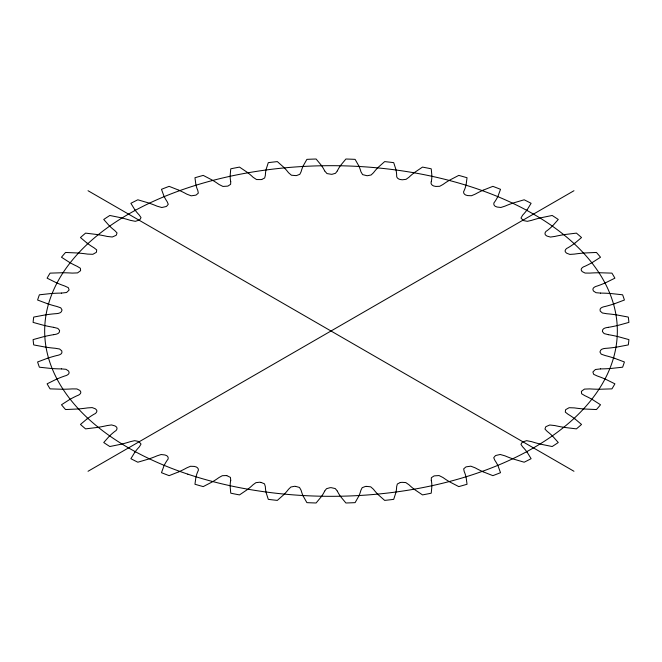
<?xml version="1.0" encoding="UTF-8"?>
<svg xmlns="http://www.w3.org/2000/svg" width="662" height="662" viewBox="0 0 662 662"><rect width="100%" height="100%" fill="white"/><g stroke="black" fill="none" stroke-linecap="round" stroke-linejoin="round"><path stroke-width="0.99" d="M230.732 480.364L230.442 477.418L227.132 475.779M431.268 181.636C430.085 184.235 432.874 186.163 435.191 186.295A12.23 7.059 0 0 0 435.836 186.444L439.7 186.295L443.027 184.45A86.101 49.708 0 0 1 449.978 179.956L458.774 175.397A298.272 172.203 0 0 1 467.041 177.747L466.131 184.557A86.101 49.708 0 0 1 464.203 190.474C462.424 192.667 464.65 195.166 467.016 195.389A12.23 7.059 0 0 0 467.62 195.58L471.485 195.729L475.2 194.148A86.101 49.708 0 0 1 483.111 190.217M303.221 165.848L306.895 159.36A298.272 172.203 0 0 1 316.097 159.012L321.202 165.169A86.101 49.708 0 0 1 324.653 170.854M337.363 170.854L335.51 173.295L332.034 174.288A12.23 7.059 0 0 1 331.348 174.296L326.978 173.576L324.637 170.854M324.637 491.146L326.49 488.705L329.966 487.712A12.23 7.059 0 0 1 330.652 487.704M358.779 496.152L355.105 502.64A298.272 172.203 0 0 1 345.903 502.988L340.798 496.831A86.101 49.708 0 0 1 337.347 491.146M134.825 452.262L130.894 458.7A298.272 172.203 0 0 0 137.828 462.208L148.371 459.122A86.101 49.708 0 0 0 157.101 455.828L161.131 454.529L164.937 454.968A12.23 7.059 0 0 1 165.492 455.199C167.974 455.605 169.306 458.543 167.188 460.289A86.101 49.708 0 0 0 163.928 466.007L161.478 472.685A298.272 172.203 0 0 0 169.141 475.647L178.897 471.791M527.175 209.738L531.106 203.3A298.272 172.203 0 0 0 524.172 199.792L513.629 202.878A86.101 49.708 0 0 0 504.899 206.172L500.869 207.471L497.063 207.032A12.23 7.059 0 0 1 496.508 206.801C494.017 206.395 492.71 203.449 494.812 201.711A86.101 49.708 0 0 0 498.072 195.993L500.522 189.315A298.272 172.203 0 0 0 492.859 186.353L483.103 190.209M87.144 418.814L80.466 424.45A298.272 172.203 0 0 0 85.588 428.877L97.157 427.462A86.101 49.708 0 0 0 107.07 425.583L111.547 424.938L115.023 425.931A12.23 7.059 0 0 1 115.453 426.237C118.142 427.362 117.025 430.507 114.807 431.409A86.101 49.708 0 0 0 109.098 436.448L103.735 442.53A298.272 172.203 0 0 0 109.818 446.527L120.964 444.26A86.101 49.708 0 0 0 130.373 441.653L134.659 440.669L138.325 441.388A12.23 7.059 0 0 1 138.83 441.67M574.856 243.186L581.534 237.55A298.272 172.203 0 0 0 576.412 233.123L564.843 234.538A86.101 49.708 0 0 0 554.93 236.417L550.453 237.062L546.977 236.069A12.23 7.059 0 0 1 546.547 235.763C543.866 234.638 544.975 231.493 547.193 230.591A86.101 49.708 0 0 0 552.902 225.552L558.265 219.47A298.272 172.203 0 0 0 552.182 215.473L541.036 217.74A86.101 49.708 0 0 0 531.627 220.347L527.341 221.331L523.675 220.612A12.23 7.059 0 0 1 523.17 220.33L520.969 218.046L522.641 215.158A86.101 49.708 0 0 0 527.167 209.738M88.029 471.278L573.971 190.722M47.498 358.258L37.593 361.982A298.272 172.203 0 0 0 39.389 367.203L51.015 368.461A86.101 49.708 0 0 0 61.417 368.908M614.502 303.742L624.407 300.018A298.272 172.203 0 0 0 622.611 294.797L610.985 293.539A86.101 49.708 0 0 0 600.583 293.092M261.747 179.468L264.659 177.995L265.354 175.356A86.101 49.708 0 0 1 266.132 169.356L268.292 162.645A298.272 172.203 0 0 1 277.337 161.602L283.791 167.32A86.101 49.708 0 0 1 288.5 172.699L291.429 175.223L295.914 175.604A12.23 7.059 0 0 0 296.601 175.546L299.82 174.305L301.102 171.748A86.101 49.708 0 0 1 303.237 165.848M400.253 482.532L397.341 484.005L396.646 486.644A86.101 49.708 0 0 1 395.868 492.644L393.708 499.355A298.272 172.203 0 0 1 384.663 500.398L378.209 494.679A86.101 49.708 0 0 1 373.5 489.301L370.72 486.835L366.425 486.363M53.614 334.674C55.881 334.36 59.787 333.863 59.572 330.801A12.23 7.059 0 0 0 59.563 330.404L57.842 328.393L53.614 327.326M608.386 327.326C606.119 327.64 602.213 328.137 602.428 331.199A12.23 7.059 0 0 0 602.437 331.596L604.158 333.607L608.386 334.674M401.586 482.317L405.756 482.557L408.942 484.741A86.101 49.708 0 0 0 414.817 489.714L422.497 494.903A298.272 172.203 0 0 0 431.235 493.19L431.872 486.371A86.101 49.708 0 0 0 431.293 480.364M61.417 293.101L66.581 292.496L68.914 290.246A12.23 7.059 0 0 0 69.08 289.857L68.318 287.664L64.711 286.001A86.101 49.708 0 0 1 56.096 282.608L47.11 278.172A298.272 172.203 0 0 1 50.072 273.133L61.88 272.761A86.101 49.708 0 0 1 72.299 273.1L77.545 272.901L80.367 270.849A12.23 7.059 0 0 0 80.623 270.477L80.367 268.242L77.164 266.323A86.101 49.708 0 0 1 69.386 262.309L61.483 257.228A298.272 172.203 0 0 1 65.555 252.454L77.346 252.983A86.101 49.708 0 0 1 87.599 254.1L92.854 254.299L96.114 252.47A12.23 7.059 0 0 0 96.445 252.123L96.693 249.888L93.963 247.745A86.101 49.708 0 0 1 87.161 243.177M600.583 368.899L595.419 369.504L593.086 371.754A12.23 7.059 0 0 0 592.92 372.143L593.682 374.336L597.289 375.999A86.101 49.708 0 0 1 605.904 379.392L614.89 383.828A298.272 172.203 0 0 1 611.928 388.867L600.12 389.239A86.101 49.708 0 0 1 589.701 388.9L584.455 389.099L581.633 391.151A12.23 7.059 0 0 0 581.377 391.523L581.633 393.758L584.836 395.677A86.101 49.708 0 0 1 592.614 399.691L600.517 404.772A298.272 172.203 0 0 1 596.445 409.546L584.654 409.017A86.101 49.708 0 0 1 574.401 407.9L569.146 407.701L565.886 409.53A12.23 7.059 0 0 0 565.555 409.877L565.307 412.112L568.037 414.255A86.101 49.708 0 0 1 574.839 418.823M331.348 487.704L335.27 488.564L337.363 491.146M600.583 293.101L596.015 292.695L593.458 291.015A12.23 7.059 0 0 1 593.268 290.635C591.629 288.02 595.262 286.464 597.289 286.001A86.101 49.708 0 0 0 605.904 282.608L614.89 278.172A298.272 172.203 0 0 0 611.928 273.133L600.12 272.761A86.101 49.708 0 0 0 589.701 273.1L585.092 273.058L582.179 271.585A12.23 7.059 0 0 1 581.898 271.213C579.697 269.053 582.808 266.844 584.836 266.323A86.101 49.708 0 0 0 592.614 262.309L600.517 257.228A298.272 172.203 0 0 0 596.445 252.454L584.654 252.983A86.101 49.708 0 0 0 574.401 254.1L569.817 254.407L566.598 253.165A12.23 7.059 0 0 1 566.233 252.818C563.676 251.179 565.936 248.399 568.037 247.745A86.101 49.708 0 0 0 574.839 243.177M61.417 368.899L65.985 369.305L68.542 370.985A12.23 7.059 0 0 1 68.732 371.365C70.379 373.972 66.73 375.544 64.711 375.999A86.101 49.708 0 0 0 56.096 379.392L47.11 383.828A298.272 172.203 0 0 0 50.072 388.867L61.88 389.239A86.101 49.708 0 0 0 72.299 388.9L76.908 388.942L79.821 390.415A12.23 7.059 0 0 1 80.102 390.787C82.303 392.947 79.192 395.156 77.164 395.677A86.101 49.708 0 0 0 69.386 399.691L61.483 404.772A298.272 172.203 0 0 0 65.555 409.546L77.346 409.017A86.101 49.708 0 0 0 87.599 407.9L92.184 407.593L95.402 408.835A12.23 7.059 0 0 1 95.767 409.182C98.315 410.821 96.073 413.601 93.963 414.255A86.101 49.708 0 0 0 87.161 418.823M295.575 486.363L299.505 487.455L301.102 490.252A86.101 49.708 0 0 0 303.237 496.152M261.085 482.416L264.494 483.831L265.354 486.644A86.101 49.708 0 0 0 266.132 492.644L268.292 499.355A298.272 172.203 0 0 0 277.337 500.398L283.791 494.679A86.101 49.708 0 0 0 288.5 489.301L290.875 487.017L294.54 486.297A12.23 7.059 0 0 1 295.227 486.338M260.745 482.366L260.414 482.317A12.23 7.059 0 0 0 259.744 482.217L255.946 482.656L253.058 484.741A86.101 49.708 0 0 1 247.183 489.714L239.503 494.903A298.272 172.203 0 0 1 230.765 493.19L230.128 486.371A86.101 49.708 0 0 1 230.707 480.364M614.502 358.258L624.407 361.982A298.272 172.203 0 0 1 622.611 367.203L610.985 368.461A86.101 49.708 0 0 1 600.583 368.908M47.498 303.742L37.593 300.018A298.272 172.203 0 0 1 39.389 294.797L51.015 293.539A86.101 49.708 0 0 1 61.417 293.092M178.897 190.209L169.141 186.353A298.272 172.203 0 0 0 161.478 189.315L163.919 195.993A86.101 49.708 0 0 0 167.172 201.711L168.289 204.301L166.584 206.304A12.23 7.059 0 0 1 166.038 206.552L161.818 207.52L157.093 206.18A86.101 49.708 0 0 0 148.362 202.886L137.828 199.792A298.272 172.203 0 0 0 130.894 203.3L134.825 209.738M483.103 471.791L492.859 475.647A298.272 172.203 0 0 0 500.522 472.685L498.081 466.007A86.101 49.708 0 0 0 494.828 460.289L493.711 457.699L495.416 455.696A12.23 7.059 0 0 1 495.962 455.448L500.182 454.48L504.907 455.82A86.101 49.708 0 0 0 513.638 459.114L524.172 462.208A298.272 172.203 0 0 0 531.106 458.7L527.175 452.262M139.07 441.811L141.047 444.053L139.359 446.842A86.101 49.708 0 0 0 134.833 452.262M88.029 190.722L573.971 471.278M574.856 418.814L581.534 424.45A298.272 172.203 0 0 1 576.412 428.877L564.843 427.462A86.101 49.708 0 0 1 554.93 425.583L549.766 424.996L546.125 426.56A12.23 7.059 0 0 0 545.711 426.874L544.958 429.067L547.193 431.409A86.101 49.708 0 0 1 552.902 436.448L558.265 442.53A298.272 172.203 0 0 1 552.182 446.527L541.036 444.26A86.101 49.708 0 0 1 531.627 441.653L526.646 440.677L522.682 441.951A12.23 7.059 0 0 0 522.202 442.241L520.961 444.359L522.641 446.842A86.101 49.708 0 0 1 527.167 452.262M87.144 243.186L80.466 237.55A298.272 172.203 0 0 1 85.588 233.123L97.157 234.538A86.101 49.708 0 0 1 107.07 236.417L112.234 237.004L115.875 235.44A12.23 7.059 0 0 0 116.289 235.126L117.042 232.933L114.807 230.591A86.101 49.708 0 0 1 109.098 225.552L103.735 219.47A298.272 172.203 0 0 1 109.818 215.473L120.964 217.74A86.101 49.708 0 0 1 130.373 220.347L135.354 221.323L139.318 220.049A12.23 7.059 0 0 0 139.798 219.759L141.039 217.641L139.359 215.158A86.101 49.708 0 0 1 134.833 209.738M358.779 165.848L355.105 159.36A298.272 172.203 0 0 0 345.903 159.012L340.798 165.169A86.101 49.708 0 0 0 337.347 170.854M303.221 496.152L306.895 502.64A298.272 172.203 0 0 0 316.097 502.988L321.202 496.831A86.101 49.708 0 0 0 324.653 491.146M431.268 480.364L431.367 477.699L433.916 476.019A12.23 7.059 0 0 1 434.553 475.854L439.063 475.556L443.027 477.55A86.101 49.708 0 0 0 449.978 482.044L458.774 486.603A298.272 172.203 0 0 0 467.041 484.253L466.131 477.443A86.101 49.708 0 0 0 464.203 471.526L463.673 468.878L465.825 467.016A12.23 7.059 0 0 1 466.412 466.809L470.814 466.172L475.2 467.852A86.101 49.708 0 0 0 483.111 471.783M230.732 181.636L230.633 184.301L228.084 185.981A12.23 7.059 0 0 1 227.447 186.146L222.937 186.444L218.973 184.45A86.101 49.708 0 0 0 212.022 179.956L203.226 175.397A298.272 172.203 0 0 0 194.959 177.747L195.869 184.557A86.101 49.708 0 0 0 197.797 190.474L198.327 193.122L196.175 194.984A12.23 7.059 0 0 1 195.588 195.191L191.186 195.828L186.8 194.148A86.101 49.708 0 0 0 178.889 190.217M400.253 482.532A12.23 7.059 0 0 1 400.915 482.416M366.086 486.396A12.23 7.059 0 0 0 365.399 486.454L362.18 487.695L360.898 490.252A86.101 49.708 0 0 1 358.763 496.152M226.809 475.705A12.23 7.059 0 0 0 226.164 475.556L222.3 475.705L218.973 477.55A86.101 49.708 0 0 1 212.022 482.044L203.226 486.603A298.272 172.203 0 0 1 194.959 484.253L195.869 477.443A86.101 49.708 0 0 1 197.797 471.526C199.576 469.333 197.342 466.842 194.984 466.611A12.23 7.059 0 0 0 194.38 466.42L190.515 466.271L186.8 467.852A86.101 49.708 0 0 1 178.889 471.783M47.507 358.258A86.101 49.708 0 0 1 56.816 355.535C58.926 355.155 62.799 354.178 61.847 351.257A12.23 7.059 0 0 0 61.748 350.86L59.597 349.006L55.161 348.262A86.101 49.708 0 0 1 44.95 347.029L33.704 344.919A298.272 172.203 0 0 1 33.1 339.606L43.766 336.66A86.101 49.708 0 0 1 53.614 334.666M53.614 327.334A86.101 49.708 0 0 1 43.775 325.332L33.1 322.394A298.272 172.203 0 0 1 33.704 317.081L44.942 314.963A86.101 49.708 0 0 1 55.153 313.73C57.611 313.581 61.442 313.391 61.938 310.346A12.23 7.059 0 0 0 62.021 309.948L60.772 307.83L56.816 306.456A86.101 49.708 0 0 1 47.507 303.742M230.707 181.636A86.101 49.708 0 0 1 230.144 175.629L230.765 168.81A298.272 172.203 0 0 1 239.503 167.097L247.191 172.277A86.101 49.708 0 0 1 253.074 177.259L256.55 179.543L261.085 179.584A12.23 7.059 0 0 0 261.747 179.468M358.763 165.848A86.101 49.708 0 0 1 360.914 171.739L362.602 174.619L366.773 175.662A12.23 7.059 0 0 0 367.46 175.703L371.125 174.983L373.517 172.699A86.101 49.708 0 0 1 378.217 167.329L384.663 161.602A298.272 172.203 0 0 1 393.708 162.645L395.876 169.356A86.101 49.708 0 0 1 396.662 175.356C396.116 178.177 399.227 179.65 401.586 179.683A12.23 7.059 0 0 0 402.256 179.783L406.054 179.344L408.942 177.259A86.101 49.708 0 0 1 414.817 172.285L422.497 167.097A298.272 172.203 0 0 1 431.235 168.81L431.872 175.629A86.101 49.708 0 0 1 431.293 181.636M614.493 303.742A86.101 49.708 0 0 1 605.184 306.465C603.074 306.837 599.201 307.83 600.153 310.743A12.23 7.059 0 0 0 600.252 311.14L602.403 312.994L606.839 313.738A86.101 49.708 0 0 1 617.05 314.971L628.296 317.081A298.272 172.203 0 0 1 628.9 322.394L618.234 325.34A86.101 49.708 0 0 1 608.386 327.334M608.386 334.666A86.101 49.708 0 0 1 618.225 336.668L628.9 339.606A298.272 172.203 0 0 1 628.296 344.919L617.058 347.037A86.101 49.708 0 0 1 606.847 348.27C604.389 348.419 600.558 348.609 600.062 351.654A12.23 7.059 0 0 0 599.979 352.052L601.228 354.17L605.184 355.544A86.101 49.708 0 0 1 614.493 358.258M187.826 474.166A286.34 165.318 0 0 0 617.34 331A286.34 165.318 0 0 0 187.826 187.834A286.34 165.318 0 0 0 187.826 474.166"/></g></svg>
